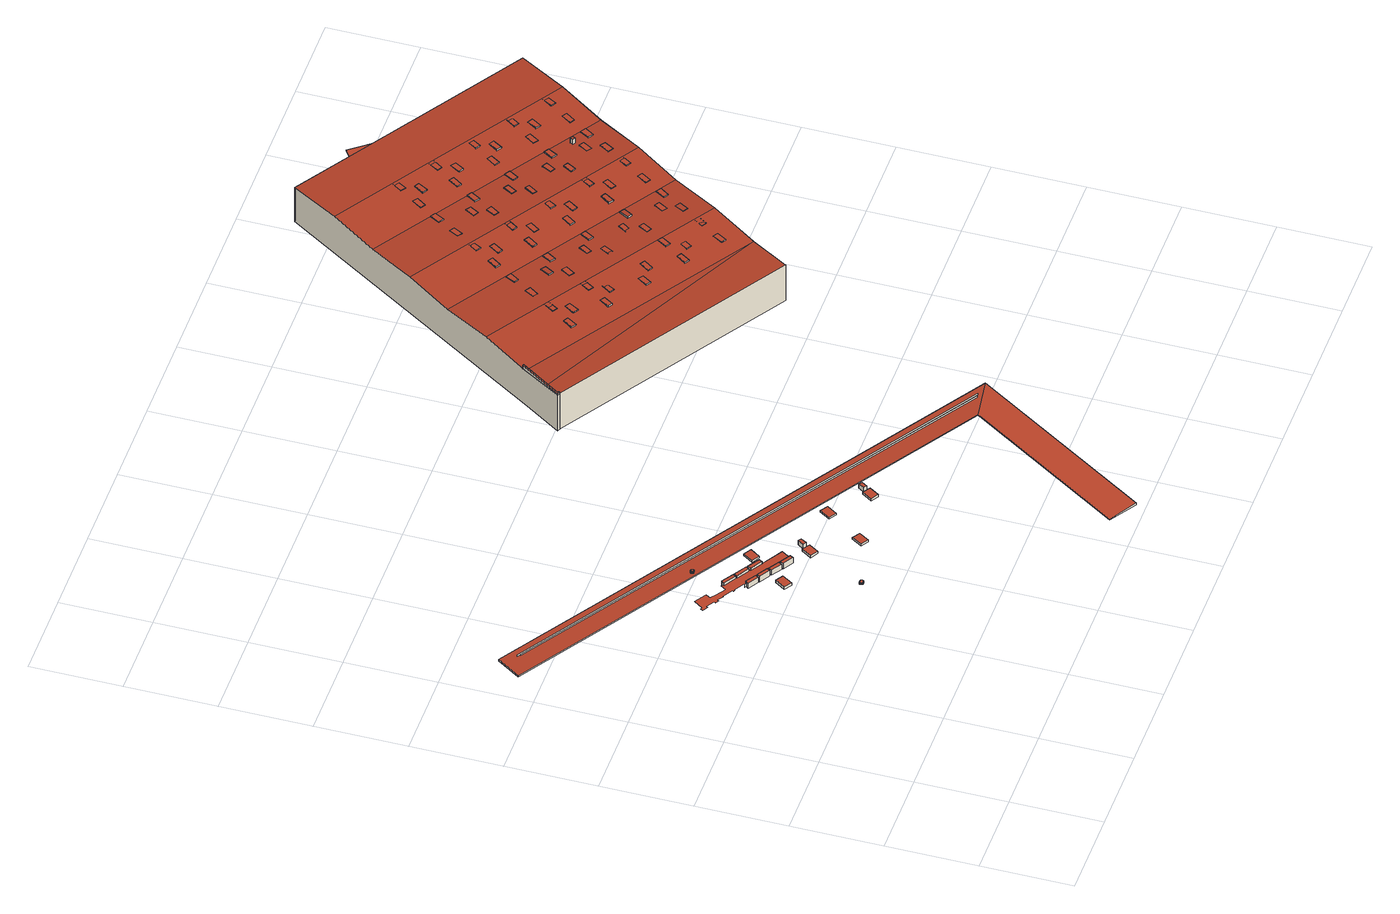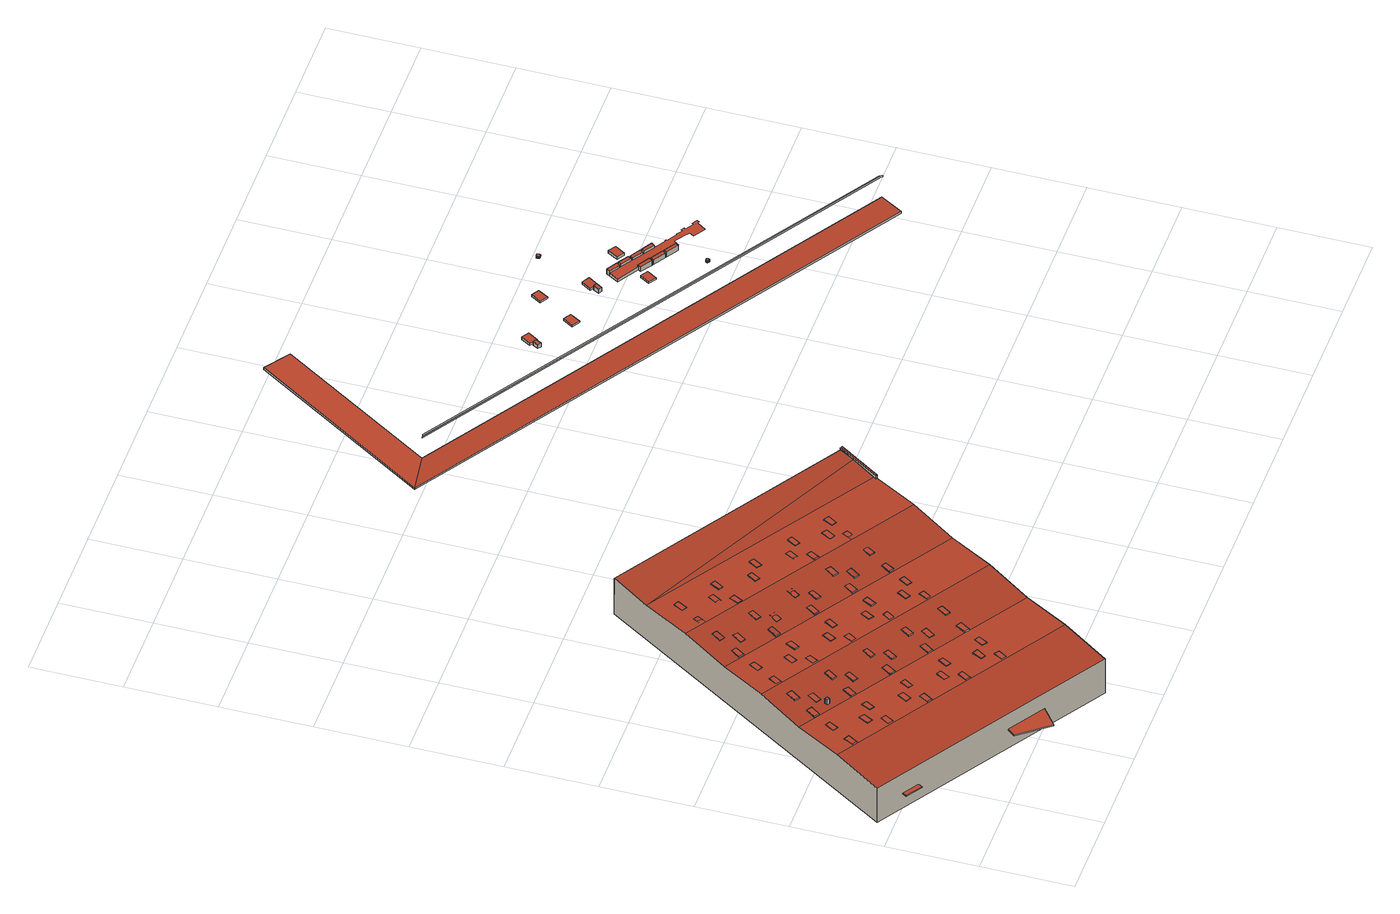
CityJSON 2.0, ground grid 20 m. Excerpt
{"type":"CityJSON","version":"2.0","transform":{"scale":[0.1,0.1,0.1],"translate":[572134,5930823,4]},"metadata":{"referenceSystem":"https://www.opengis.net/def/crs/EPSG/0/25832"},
"CityObjects":{
"building1":{"type":"Building","attributes":{"Grundfläche 2D":"12975.979466","Grundhöhe NN":"4.905"},"children":["building1-1","building1-2","building1-3","building1-4","building1-5","building1-6","building1-7","building1-8","building1-9","building1-10","building1-11","building1-12","building1-13","building1-14","building1-15","building1-16","building1-17"],"geometry":[{"type":"MultiSurface","lod":"3","boundaries":[[[0,1,2,3,4,5,6,7,8,9,10,11,12,13,14,15,16,17,18,19,20,21,22,23,24,25,26,27,28,29,30,31,32,33,34,35,36,37,38,39,40,41,42,43,44,45,46,47,48,49,50,51,52,53]],[[54,55,25,24]],[[56,57,48,47]],[[58,59,29,28]],[[60,61,33,32]],[[62,63,44,43]],[[61,64,65,66]],[[67,64,61]],[[67,37,36,64]],[[68,69,40,39]],[[39,38,70,68]],[[71,72,73,74,75,76]],[[77,78,79,80]]],"semantics":{"surfaces":[{"type":"RoofSurface"},{"type":"WallSurface"}],"values":[0,1,1,1,1,1,0,0,1,1,1,1,1]}}]},
"building1-1":{"type":"BuildingInstallation","parents":["building1"],"geometry":[{"type":"MultiSurface","lod":"3","boundaries":[[[81,82,83,84,85]],[[26,25,55,86,83,82,81]],[[86,87,84,83]],[[84,87,58,28,27,85]],[[27,26,81,85]]],"semantics":{"surfaces":[{"type":"RoofSurface"},{"type":"WallSurface"}],"values":[0,1,1,1,1]}}]},
"building1-2":{"type":"BuildingInstallation","parents":["building1"],"geometry":[{"type":"MultiSurface","lod":"3","boundaries":[[[88,89,90,91,92]],[[93,51,89,88,94]],[[51,50,90,89]],[[50,49,91,90]],[[92,91,49,48,57,95]],[[88,92,95,94]]],"semantics":{"surfaces":[{"type":"RoofSurface"},{"type":"WallSurface"}],"values":[0,1,1,1,1,1]}}]},
"building1-3":{"type":"BuildingInstallation","parents":["building1"],"geometry":[{"type":"MultiSurface","lod":"3","boundaries":[[[96,97,98,99]],[[99,98,100,101]],[[96,99,101,102]],[[97,96,102,103]],[[98,97,103,100]]],"semantics":{"surfaces":[{"type":"RoofSurface"},{"type":"WallSurface"}],"values":[0,1,1,1,1]}}]},
"building1-4":{"type":"BuildingInstallation","parents":["building1"],"geometry":[{"type":"MultiSurface","lod":"3","boundaries":[[[104,105,106,107,108,109,110,111,112,113,114,115,116,117,118,119,120,121,122,123,124,125,126,127,128,129,130,131,132,133]],[[104,133,134,135]],[[105,104,135,136]],[[106,105,136,137]],[[107,106,137,138]],[[108,107,138,139]],[[109,108,139,140]],[[110,109,140,141]],[[111,110,141,142]],[[112,111,142,143]],[[113,112,143,144]],[[114,113,144,145]],[[115,114,145,146]],[[116,115,146,147]],[[117,116,147,148]],[[118,117,148,149]],[[119,118,149,150]],[[120,119,150,151]],[[121,120,151,152]],[[122,121,152,153]],[[123,122,153,154]],[[124,123,154,155]],[[125,124,155,156]],[[126,125,156,157]],[[127,126,157,158]],[[128,127,158,159]],[[129,128,159,160]],[[130,129,160,161]],[[131,130,161,162]],[[132,131,162,163]],[[133,132,163,134]]],"semantics":{"surfaces":[{"type":"RoofSurface"},{"type":"WallSurface"}],"values":[0,1,1,1,1,1,1,1,1,1,1,1,1,1,1,1,1,1,1,1,1,1,1,1,1,1,1,1,1,1,1]}}]},
"building1-5":{"type":"BuildingInstallation","parents":["building1"],"geometry":[{"type":"MultiSurface","lod":"3","boundaries":[[[164,165,166,167]],[[165,164,30,29,59,168]],[[168,169,166,165]],[[166,169,60,32,31,167]],[[31,30,164,167]]],"semantics":{"surfaces":[{"type":"RoofSurface"},{"type":"WallSurface"}],"values":[0,1,1,1,1]}}]},
"building1-6":{"type":"BuildingInstallation","parents":["building1"],"geometry":[{"type":"MultiSurface","lod":"3","boundaries":[[[170,171,172,173,174]],[[175,56,47,46,172,171]],[[46,45,173,172]],[[45,44,63,176,170,174,173]],[[176,175,171,170]]],"semantics":{"surfaces":[{"type":"RoofSurface"},{"type":"WallSurface"}],"values":[0,1,1,1,1]}}]},
"building1-7":{"type":"BuildingInstallation","parents":["building1"],"geometry":[{"type":"MultiSurface","lod":"3","boundaries":[[[177,178,179,180,181,182,183,184,185,186,187,188,189,190,191,192,193,194,195,196,197,198,199,200,201,202,203]],[[204,205,177,203]],[[206,207,204,203,202,201]],[[205,208,178,177]],[[208,209,179,178]],[[209,210,180,179]],[[210,211,181,180]],[[211,212,182,181]],[[212,213,183,182]],[[213,214,184,183]],[[214,215,185,184]],[[215,216,186,185]],[[216,217,187,186]],[[217,218,188,187]],[[218,219,189,188]],[[219,220,221,191,190,189]],[[221,222,192,191]],[[222,223,193,192]],[[223,224,194,193]],[[224,225,195,194]],[[225,226,196,195]],[[226,227,197,196]],[[227,228,198,197]],[[228,229,199,198]],[[229,230,200,199]],[[230,206,201,200]]],"semantics":{"surfaces":[{"type":"RoofSurface"},{"type":"WallSurface"}],"values":[0,1,1,1,1,1,1,1,1,1,1,1,1,1,1,1,1,1,1,1,1,1,1,1,1,1]}}]},
"building1-8":{"type":"BuildingInstallation","parents":["building1"],"geometry":[{"type":"MultiSurface","lod":"3","boundaries":[[[231,232,233,234,235,236]],[[34,33,61,237,234,233,232]],[[237,238,235,234]],[[64,36,35,231,236,235,238]],[[35,34,232,231]]],"semantics":{"surfaces":[{"type":"RoofSurface"},{"type":"WallSurface"}],"values":[0,1,1,1,1]}}]},
"building1-9":{"type":"BuildingInstallation","parents":["building1"],"geometry":[{"type":"MultiSurface","lod":"3","boundaries":[[[239,240,241,242,243]],[[240,244,62,43,42,241]],[[42,41,242,241]],[[41,40,69,245,239,243,242]],[[245,244,240,239]]],"semantics":{"surfaces":[{"type":"RoofSurface"},{"type":"WallSurface"}],"values":[0,1,1,1,1]}}]},
"building1-10":{"type":"BuildingInstallation","parents":["building1"],"geometry":[{"type":"MultiSurface","lod":"3","boundaries":[[[246,247,248,249]],[[250,249,248,37,67]],[[250,251,246,249]],[[70,38,247,246,251]],[[38,37,248,247]]],"semantics":{"surfaces":[{"type":"RoofSurface"},{"type":"WallSurface"}],"values":[0,1,1,1,1]}}]},
"building1-11":{"type":"BuildingInstallation","parents":["building1"],"geometry":[{"type":"MultiSurface","lod":"3","boundaries":[[[252,253,254,255]],[[255,254,256,257]],[[252,255,257,258]],[[253,252,258,259]],[[254,253,259,256]]],"semantics":{"surfaces":[{"type":"RoofSurface"},{"type":"WallSurface"}],"values":[0,1,1,1,1]}}]},
"building1-12":{"type":"BuildingInstallation","parents":["building1"],"geometry":[{"type":"MultiSurface","lod":"3","boundaries":[[[260,261,262,263]],[[264,265,261,260]],[[262,261,265,266]],[[266,267,263,262]],[[260,263,267,264]]],"semantics":{"surfaces":[{"type":"RoofSurface"},{"type":"WallSurface"}],"values":[0,1,1,1,1]}}]},
"building1-13":{"type":"BuildingInstallation","parents":["building1"],"geometry":[{"type":"MultiSurface","lod":"3","boundaries":[[[268,269,270,271]],[[271,270,272,273]],[[268,271,273,274]],[[269,268,274,275]],[[270,269,275,272]]],"semantics":{"surfaces":[{"type":"RoofSurface"},{"type":"WallSurface"}],"values":[0,1,1,1,1]}}]},
"building1-14":{"type":"BuildingInstallation","parents":["building1"],"geometry":[{"type":"MultiSurface","lod":"3","boundaries":[[[276,277,278,279]],[[279,278,280,281]],[[281,282,276,279]],[[282,283,277,276]],[[278,277,283,280]]],"semantics":{"surfaces":[{"type":"RoofSurface"},{"type":"WallSurface"}],"values":[0,1,1,1,1]}}]},
"building1-15":{"type":"BuildingInstallation","parents":["building1"],"geometry":[{"type":"MultiSurface","lod":"3","boundaries":[[[284,285,286,287]],[[287,286,288,289]],[[284,287,289,290]],[[285,284,290,291]],[[286,285,291,288]]],"semantics":{"surfaces":[{"type":"RoofSurface"},{"type":"WallSurface"}],"values":[0,1,1,1,1]}}]},
"building1-16":{"type":"BuildingInstallation","parents":["building1"],"geometry":[{"type":"MultiSurface","lod":"3","boundaries":[[[292,293,294,295]],[[296,297,293,292]],[[297,298,294,293]],[[298,299,295,294]],[[299,296,292,295]]],"semantics":{"surfaces":[{"type":"RoofSurface"},{"type":"WallSurface"}],"values":[0,1,1,1,1]}}]},
"building1-17":{"type":"BuildingInstallation","parents":["building1"],"geometry":[{"type":"MultiSurface","lod":"3","boundaries":[[[300,301,302,303]],[[303,302,304,305]],[[300,303,305,306]],[[301,300,306,307]],[[302,301,307,304]]],"semantics":{"surfaces":[{"type":"RoofSurface"},{"type":"WallSurface"}],"values":[0,1,1,1,1]}}]},
"building2":{"type":"Building","attributes":{"Grundfläche 2D":"1059.229363","Grundhöhe NN":"10.392"},"geometry":[{"type":"Solid","lod":"3","boundaries":[[[[308,309,310,311]],[[310,312,313,314,311]],[[309,308,315,316]],[[310,309,316,317]],[[318,313,312,310,317,319]],[[314,313,318,320]],[[311,314,320,321]],[[308,311,321,315]],[[321,320,318,319,317,316,315]]]],"semantics":{"surfaces":[{"type":"RoofSurface"},{"type":"WallSurface"},{"type":"GroundSurface"}],"values":[[0,0,1,1,1,1,1,1,2]]}}]},
"building3":{"type":"Building","attributes":{"Grundfläche 2D":"4899.093648","Grundhöhe NN":"4.971"},"children":["building3-1","building3-2","building3-3","building3-4","building3-5","building3-6","building3-7","building3-8","building3-9","building3-10","building3-11","building3-12","building3-13","building3-14","building3-15","building3-16","building3-17","building3-18","building3-19","building3-20","building3-21","building3-22","building3-23","building3-24","building3-25","building3-26","building3-27","building3-28","building3-29","building3-30","building3-31","building3-32","building3-33","building3-34","building3-35","building3-36","building3-37","building3-38","building3-39","building3-40","building3-41","building3-42","building3-43","building3-44","building3-45","building3-46","building3-47","building3-48","building3-49","building3-50","building3-51","building3-52","building3-53","building3-54","building3-55","building3-56","building3-57","building3-58","building3-59","building3-60","building3-61","building3-62","building3-63","building3-64","building3-65","building3-66","building3-67","building3-68","building3-69","building3-70","building3-71","building3-72","building3-73","building3-74"],"geometry":[{"type":"Solid","lod":"3","boundaries":[[[[322,323,324,325,326]],[[327,328,329,323,330,331,332]],[[333,324,323,329,328]],[[334,335,327,332,331,330]],[[334,336,337,335]],[[336,338,339,337]],[[339,338,340,341,342]],[[343,344,345,342,341,340]],[[333,346,347,325,324]],[[347,348,325]],[[343,340,338,336,334,330,323,322,326,349,350]],[[345,344,343,350,351]],[[352,353,346,333,328,327,335,337,339,342,345,351,354]],[[355,348,347,346,353,356]],[[325,348,355,357]],[[326,325,357,349]],[[350,349,357,355,356,353,352,354,351]]]],"semantics":{"surfaces":[{"type":"RoofSurface"},{"type":"WallSurface"},{"type":"GroundSurface"}],"values":[[0,0,0,0,0,0,0,0,0,0,1,1,1,1,1,1,2]]}}]},
"building3-1":{"type":"BuildingInstallation","parents":["building3"],"geometry":[{"type":"MultiSurface","lod":"3","boundaries":[[[358,359,360,361,362,363,364,365,366]],[[348,325,367,361,360,359]],[[368,362,361,367]],[[368,324,363,362]],[[329,369,364,363,324]],[[369,370,365,364]],[[370,328,333,346,366,365]],[[348,359,358,366,346,347]]],"semantics":{"surfaces":[{"type":"RoofSurface"},{"type":"WallSurface"}],"values":[0,1,1,1,1,1,1,1]}}]},
"building3-2":{"type":"BuildingInstallation","parents":["building3"],"geometry":[{"type":"MultiSurface","lod":"3","boundaries":[[[371,372,373,374]],[[374,373,375,376]],[[371,374,376,377]],[[372,371,377,378]],[[373,372,378,375]]],"semantics":{"surfaces":[{"type":"RoofSurface"},{"type":"WallSurface"}],"values":[0,1,1,1,1]}}]},
"building3-3":{"type":"BuildingInstallation","parents":["building3"],"geometry":[{"type":"MultiSurface","lod":"3","boundaries":[[[379,380,381,382]],[[382,381,383,384]],[[379,382,384,385]],[[380,379,385,386]],[[381,380,386,383]]],"semantics":{"surfaces":[{"type":"RoofSurface"},{"type":"WallSurface"}],"values":[0,1,1,1,1]}}]},
"building3-4":{"type":"BuildingInstallation","parents":["building3"],"geometry":[{"type":"MultiSurface","lod":"3","boundaries":[[[387,388,389,390]],[[389,391,390]],[[388,387,392]],[[389,388,392,391]]],"semantics":{"surfaces":[{"type":"RoofSurface"},{"type":"WallSurface"}],"values":[0,1,1,1]}}]},
"building3-5":{"type":"BuildingInstallation","parents":["building3"],"geometry":[{"type":"MultiSurface","lod":"3","boundaries":[[[393,394,395,396]],[[397,396,395]],[[393,398,394]],[[398,397,395,394]]],"semantics":{"surfaces":[{"type":"RoofSurface"},{"type":"WallSurface"}],"values":[0,1,1,1]}}]},
"building3-6":{"type":"BuildingInstallation","parents":["building3"],"geometry":[{"type":"MultiSurface","lod":"3","boundaries":[[[399,400,401,402]],[[402,401,403,404]],[[399,402,404,405]],[[400,399,405,406]],[[401,400,406,403]]],"semantics":{"surfaces":[{"type":"RoofSurface"},{"type":"WallSurface"}],"values":[0,1,1,1,1]}}]},
"building3-7":{"type":"BuildingInstallation","parents":["building3"],"geometry":[{"type":"MultiSurface","lod":"3","boundaries":[[[407,408,409,410]],[[410,409,411,412]],[[407,410,412,413]],[[408,407,413,414]],[[409,408,414,411]]],"semantics":{"surfaces":[{"type":"RoofSurface"},{"type":"WallSurface"}],"values":[0,1,1,1,1]}}]},
"building3-8":{"type":"BuildingInstallation","parents":["building3"],"geometry":[{"type":"MultiSurface","lod":"3","boundaries":[[[415,416,417,418]],[[418,417,419,420]],[[415,418,420,421]],[[416,415,421,422]],[[417,416,422,419]]],"semantics":{"surfaces":[{"type":"RoofSurface"},{"type":"WallSurface"}],"values":[0,1,1,1,1]}}]},
"building3-9":{"type":"BuildingInstallation","parents":["building3"],"geometry":[{"type":"MultiSurface","lod":"3","boundaries":[[[423,424,425,426]],[[425,427,426]],[[428,424,423]],[[428,427,425,424]]],"semantics":{"surfaces":[{"type":"RoofSurface"},{"type":"WallSurface"}],"values":[0,1,1,1]}}]},
"building3-10":{"type":"BuildingInstallation","parents":["building3"],"geometry":[{"type":"MultiSurface","lod":"3","boundaries":[[[429,430,431,432]],[[432,431,433,434]],[[429,432,434,435]],[[430,429,435,436]],[[431,430,436,433]]],"semantics":{"surfaces":[{"type":"RoofSurface"},{"type":"WallSurface"}],"values":[0,1,1,1,1]}}]},
"building3-11":{"type":"BuildingInstallation","parents":["building3"],"geometry":[{"type":"MultiSurface","lod":"3","boundaries":[[[437,438,439,440]],[[437,440,441]],[[438,437,441,442]],[[439,438,442]]],"semantics":{"surfaces":[{"type":"RoofSurface"},{"type":"WallSurface"}],"values":[0,1,1,1]}}]},
"building3-12":{"type":"BuildingInstallation","parents":["building3"],"geometry":[{"type":"MultiSurface","lod":"3","boundaries":[[[443,444,445,446]],[[447,443,446]],[[447,448,444,443]],[[444,448,445]]],"semantics":{"surfaces":[{"type":"RoofSurface"},{"type":"WallSurface"}],"values":[0,1,1,1]}}]},
"building3-13":{"type":"BuildingInstallation","parents":["building3"],"geometry":[{"type":"MultiSurface","lod":"3","boundaries":[[[449,450,451,452]],[[453,454,452,451]],[[449,452,454,455]],[[450,449,455,456]],[[456,453,451,450]]],"semantics":{"surfaces":[{"type":"RoofSurface"},{"type":"WallSurface"}],"values":[0,1,1,1,1]}}]},
"building3-14":{"type":"BuildingInstallation","parents":["building3"],"geometry":[{"type":"MultiSurface","lod":"3","boundaries":[[[457,458,459,460]],[[460,459,461,462]],[[457,460,462,463]],[[458,457,463,464]],[[459,458,464,461]]],"semantics":{"surfaces":[{"type":"RoofSurface"},{"type":"WallSurface"}],"values":[0,1,1,1,1]}}]},
"building3-15":{"type":"BuildingInstallation","parents":["building3"],"geometry":[{"type":"MultiSurface","lod":"3","boundaries":[[[465,466,467,468]],[[468,467,469,470]],[[465,468,470,471]],[[466,465,471,472]],[[467,466,472,469]]],"semantics":{"surfaces":[{"type":"RoofSurface"},{"type":"WallSurface"}],"values":[0,1,1,1,1]}}]},
"building3-16":{"type":"BuildingInstallation","parents":["building3"],"geometry":[{"type":"MultiSurface","lod":"3","boundaries":[[[473,474,475,476]],[[475,477,476]],[[473,476,477,478]],[[473,478,474]]],"semantics":{"surfaces":[{"type":"RoofSurface"},{"type":"WallSurface"}],"values":[0,1,1,1]}}]},
"building3-17":{"type":"BuildingInstallation","parents":["building3"],"geometry":[{"type":"MultiSurface","lod":"3","boundaries":[[[479,480,481,482]],[[479,482,483,484]],[[480,479,484,485]],[[486,483,482,481]],[[485,486,481,480]]],"semantics":{"surfaces":[{"type":"RoofSurface"},{"type":"WallSurface"}],"values":[0,1,1,1,1]}}]},
"building3-18":{"type":"BuildingInstallation","parents":["building3"],"geometry":[{"type":"MultiSurface","lod":"3","boundaries":[[[487,488,489,490]],[[491,492,490,489]],[[487,490,492,493]],[[493,494,488,487]],[[489,488,494,491]]],"semantics":{"surfaces":[{"type":"RoofSurface"},{"type":"WallSurface"}],"values":[0,1,1,1,1]}}]},
"building3-19":{"type":"BuildingInstallation","parents":["building3"],"geometry":[{"type":"MultiSurface","lod":"3","boundaries":[[[495,496,497,498]],[[498,497,499,500]],[[500,501,495,498]],[[501,502,496,495]],[[497,496,502,499]]],"semantics":{"surfaces":[{"type":"RoofSurface"},{"type":"WallSurface"}],"values":[0,1,1,1,1]}}]},
"building3-20":{"type":"BuildingInstallation","parents":["building3"],"geometry":[{"type":"MultiSurface","lod":"3","boundaries":[[[503,504,505,506]],[[506,505,507,508]],[[503,506,508,509]],[[504,503,509,510]],[[505,504,510,507]]],"semantics":{"surfaces":[{"type":"RoofSurface"},{"type":"WallSurface"}],"values":[0,1,1,1,1]}}]},
"building3-21":{"type":"BuildingInstallation","parents":["building3"],"geometry":[{"type":"MultiSurface","lod":"3","boundaries":[[[511,512,513,514]],[[514,513,515,516]],[[511,514,516,517]],[[512,511,517,518]],[[513,512,518,515]]],"semantics":{"surfaces":[{"type":"RoofSurface"},{"type":"WallSurface"}],"values":[0,1,1,1,1]}}]},
"building3-22":{"type":"BuildingInstallation","parents":["building3"],"geometry":[{"type":"MultiSurface","lod":"3","boundaries":[[[519,520,521,522]],[[519,522,523]],[[520,519,523,524]],[[520,524,521]]],"semantics":{"surfaces":[{"type":"RoofSurface"},{"type":"WallSurface"}],"values":[0,1,1,1]}}]},
"building3-23":{"type":"BuildingInstallation","parents":["building3"],"geometry":[{"type":"MultiSurface","lod":"3","boundaries":[[[525,526,527,528]],[[528,527,529,530]],[[525,528,530,531]],[[526,525,531,532]],[[527,526,532,529]]],"semantics":{"surfaces":[{"type":"RoofSurface"},{"type":"WallSurface"}],"values":[0,1,1,1,1]}}]},
"building3-24":{"type":"BuildingInstallation","parents":["building3"],"geometry":[{"type":"MultiSurface","lod":"3","boundaries":[[[533,534,535,536]],[[536,535,537,538]],[[533,536,538,539]],[[534,533,539,540]],[[535,534,540,537]]],"semantics":{"surfaces":[{"type":"RoofSurface"},{"type":"WallSurface"}],"values":[0,1,1,1,1]}}]},
"building3-25":{"type":"BuildingInstallation","parents":["building3"],"geometry":[{"type":"MultiSurface","lod":"3","boundaries":[[[541,542,543,544]],[[544,543,545,546]],[[546,547,541,544]],[[542,541,547,548]],[[548,545,543,542]]],"semantics":{"surfaces":[{"type":"RoofSurface"},{"type":"WallSurface"}],"values":[0,1,1,1,1]}}]},
"building3-26":{"type":"BuildingInstallation","parents":["building3"],"geometry":[{"type":"MultiSurface","lod":"3","boundaries":[[[549,550,551,552]],[[552,551,553,554]],[[549,552,554,555]],[[550,549,555,556]],[[551,550,556,553]]],"semantics":{"surfaces":[{"type":"RoofSurface"},{"type":"WallSurface"}],"values":[0,1,1,1,1]}}]},
"building3-27":{"type":"BuildingInstallation","parents":["building3"],"geometry":[{"type":"MultiSurface","lod":"3","boundaries":[[[557,558,559,560]],[[560,559,561,562]],[[557,560,562,563]],[[558,557,563,564]],[[559,558,564,561]]],"semantics":{"surfaces":[{"type":"RoofSurface"},{"type":"WallSurface"}],"values":[0,1,1,1,1]}}]},
"building3-28":{"type":"BuildingInstallation","parents":["building3"],"geometry":[{"type":"MultiSurface","lod":"3","boundaries":[[[565,566,567,568]],[[567,569,568]],[[570,566,565]],[[570,569,567,566]]],"semantics":{"surfaces":[{"type":"RoofSurface"},{"type":"WallSurface"}],"values":[0,1,1,1]}}]},
"building3-29":{"type":"BuildingInstallation","parents":["building3"],"geometry":[{"type":"MultiSurface","lod":"3","boundaries":[[[571,572,573,574]],[[574,573,575,576]],[[571,574,576,577]],[[572,571,577,578]],[[573,572,578,575]]],"semantics":{"surfaces":[{"type":"RoofSurface"},{"type":"WallSurface"}],"values":[0,1,1,1,1]}}]},
"building3-30":{"type":"BuildingInstallation","parents":["building3"],"geometry":[{"type":"MultiSurface","lod":"3","boundaries":[[[579,580,581,582]],[[582,581,583,584]],[[579,582,584,585]],[[580,579,585,586]],[[581,580,586,583]]],"semantics":{"surfaces":[{"type":"RoofSurface"},{"type":"WallSurface"}],"values":[0,1,1,1,1]}}]},
"building3-31":{"type":"BuildingInstallation","parents":["building3"],"geometry":[{"type":"MultiSurface","lod":"3","boundaries":[[[587,588,589,590]],[[590,589,591,592]],[[592,593,587,590]],[[588,587,593,594]],[[589,588,594,591]]],"semantics":{"surfaces":[{"type":"RoofSurface"},{"type":"WallSurface"}],"values":[0,1,1,1,1]}}]},
"building3-32":{"type":"BuildingInstallation","parents":["building3"],"geometry":[{"type":"MultiSurface","lod":"3","boundaries":[[[595,596,597,598]],[[599,600,598,597]],[[595,598,600,601]],[[601,602,596,595]],[[597,596,602,599]]],"semantics":{"surfaces":[{"type":"RoofSurface"},{"type":"WallSurface"}],"values":[0,1,1,1,1]}}]},
"building3-33":{"type":"BuildingInstallation","parents":["building3"],"geometry":[{"type":"MultiSurface","lod":"3","boundaries":[[[603,604,605,606]],[[606,605,607,608]],[[603,606,608,609]],[[604,603,609,610]],[[605,604,610,607]]],"semantics":{"surfaces":[{"type":"RoofSurface"},{"type":"WallSurface"}],"values":[0,1,1,1,1]}}]},
"building3-34":{"type":"BuildingInstallation","parents":["building3"],"geometry":[{"type":"MultiSurface","lod":"3","boundaries":[[[611,612,613,614]],[[615,611,614]],[[615,616,612,611]],[[613,612,616]]],"semantics":{"surfaces":[{"type":"RoofSurface"},{"type":"WallSurface"}],"values":[0,1,1,1]}}]},
"building3-35":{"type":"BuildingInstallation","parents":["building3"],"geometry":[{"type":"MultiSurface","lod":"3","boundaries":[[[617,618,619,620]],[[620,619,621,622]],[[622,623,617,620]],[[618,617,623,624]],[[624,621,619,618]]],"semantics":{"surfaces":[{"type":"RoofSurface"},{"type":"WallSurface"}],"values":[0,1,1,1,1]}}]},
"building3-36":{"type":"BuildingInstallation","parents":["building3"],"geometry":[{"type":"MultiSurface","lod":"3","boundaries":[[[625,626,627,628]],[[628,627,629,630]],[[630,631,625,628]],[[626,625,631,632]],[[632,629,627,626]]],"semantics":{"surfaces":[{"type":"RoofSurface"},{"type":"WallSurface"}],"values":[0,1,1,1,1]}}]},
"building3-37":{"type":"BuildingInstallation","parents":["building3"],"geometry":[{"type":"MultiSurface","lod":"3","boundaries":[[[633,634,635,636]],[[636,635,637]],[[637,638,633,636]],[[638,634,633]]],"semantics":{"surfaces":[{"type":"RoofSurface"},{"type":"WallSurface"}],"values":[0,1,1,1]}}]},
"building3-38":{"type":"BuildingInstallation","parents":["building3"],"geometry":[{"type":"MultiSurface","lod":"3","boundaries":[[[639,640,641,642]],[[642,641,643,644]],[[639,642,644,645]],[[640,639,645,646]],[[641,640,646,643]]],"semantics":{"surfaces":[{"type":"RoofSurface"},{"type":"WallSurface"}],"values":[0,1,1,1,1]}}]},
"building3-39":{"type":"BuildingInstallation","parents":["building3"],"geometry":[{"type":"MultiSurface","lod":"3","boundaries":[[[647,648,649,650]],[[647,650,651]],[[648,647,651,652]],[[648,652,649]]],"semantics":{"surfaces":[{"type":"RoofSurface"},{"type":"WallSurface"}],"values":[0,1,1,1]}}]},
"building3-40":{"type":"BuildingInstallation","parents":["building3"],"geometry":[{"type":"MultiSurface","lod":"3","boundaries":[[[653,654,655,656]],[[656,655,657]],[[653,656,657,658]],[[653,658,654]]],"semantics":{"surfaces":[{"type":"RoofSurface"},{"type":"WallSurface"}],"values":[0,1,1,1]}}]},
"building3-41":{"type":"BuildingInstallation","parents":["building3"],"geometry":[{"type":"MultiSurface","lod":"3","boundaries":[[[659,660,661,662,663]]],"semantics":{"surfaces":[{"type":"RoofSurface"}],"values":[0]}}]},
"building3-42":{"type":"BuildingInstallation","parents":["building3"],"geometry":[{"type":"MultiSurface","lod":"3","boundaries":[[[664,665,666,667]],[[667,666,668,669]],[[669,670,664,667]],[[665,664,670,671]],[[671,668,666,665]]],"semantics":{"surfaces":[{"type":"RoofSurface"},{"type":"WallSurface"}],"values":[0,1,1,1,1]}}]},
"building3-43":{"type":"BuildingInstallation","parents":["building3"],"geometry":[{"type":"MultiSurface","lod":"3","boundaries":[[[672,673,674,675]],[[675,674,676,677]],[[672,675,677,678]],[[673,672,678,679]],[[674,673,679,676]]],"semantics":{"surfaces":[{"type":"RoofSurface"},{"type":"WallSurface"}],"values":[0,1,1,1,1]}}]},
"building3-44":{"type":"BuildingInstallation","parents":["building3"],"geometry":[{"type":"MultiSurface","lod":"3","boundaries":[[[680,681,682,683]],[[683,682,684,685]],[[680,683,685,686]],[[681,680,686,687]],[[682,681,687,684]]],"semantics":{"surfaces":[{"type":"RoofSurface"},{"type":"WallSurface"}],"values":[0,1,1,1,1]}}]},
"building3-45":{"type":"BuildingInstallation","parents":["building3"],"geometry":[{"type":"MultiSurface","lod":"3","boundaries":[[[688,689,690,691]],[[691,690,692,693]],[[693,694,688,691]],[[689,688,694,695]],[[690,689,695,692]]],"semantics":{"surfaces":[{"type":"RoofSurface"},{"type":"WallSurface"}],"values":[0,1,1,1,1]}}]},
"building3-46":{"type":"BuildingInstallation","parents":["building3"],"geometry":[{"type":"MultiSurface","lod":"3","boundaries":[[[696,697,698,699]],[[699,698,700,701]],[[696,699,701,702]],[[702,703,697,696]],[[703,700,698,697]]],"semantics":{"surfaces":[{"type":"RoofSurface"},{"type":"WallSurface"}],"values":[0,1,1,1,1]}}]},
"building3-47":{"type":"BuildingInstallation","parents":["building3"],"geometry":[{"type":"MultiSurface","lod":"3","boundaries":[[[704,705,706,707]],[[707,706,708,709]],[[704,707,709,710]],[[710,711,705,704]],[[711,708,706,705]]],"semantics":{"surfaces":[{"type":"RoofSurface"},{"type":"WallSurface"}],"values":[0,1,1,1,1]}}]},
"building3-48":{"type":"BuildingInstallation","parents":["building3"],"geometry":[{"type":"MultiSurface","lod":"3","boundaries":[[[712,713,714,715]],[[716,717,715,714]],[[712,715,717,718]],[[718,719,713,712]],[[714,713,719,716]]],"semantics":{"surfaces":[{"type":"RoofSurface"},{"type":"WallSurface"}],"values":[0,1,1,1,1]}}]},
"building3-49":{"type":"BuildingInstallation","parents":["building3"],"geometry":[{"type":"MultiSurface","lod":"3","boundaries":[[[720,721,722,723]],[[723,722,724,725]],[[725,726,720,723]],[[726,727,721,720]],[[722,721,727,724]]],"semantics":{"surfaces":[{"type":"RoofSurface"},{"type":"WallSurface"}],"values":[0,1,1,1,1]}}]},
"building3-50":{"type":"BuildingInstallation","parents":["building3"],"geometry":[{"type":"MultiSurface","lod":"3","boundaries":[[[728,729,730,731]],[[731,730,732,733]],[[728,731,733,734]],[[729,728,734,735]],[[730,729,735,732]]],"semantics":{"surfaces":[{"type":"RoofSurface"},{"type":"WallSurface"}],"values":[0,1,1,1,1]}}]},
"building3-51":{"type":"BuildingInstallation","parents":["building3"],"geometry":[{"type":"MultiSurface","lod":"3","boundaries":[[[736,737,738,739]],[[739,738,740,741]],[[736,739,741,742]],[[737,736,742,743]],[[738,737,743,740]]],"semantics":{"surfaces":[{"type":"RoofSurface"},{"type":"WallSurface"}],"values":[0,1,1,1,1]}}]},
"building3-52":{"type":"BuildingInstallation","parents":["building3"],"geometry":[{"type":"MultiSurface","lod":"3","boundaries":[[[744,745,746,747]],[[747,746,748,749]],[[744,747,749,750]],[[745,744,750,751]],[[746,745,751,748]]],"semantics":{"surfaces":[{"type":"RoofSurface"},{"type":"WallSurface"}],"values":[0,1,1,1,1]}}]},
"building3-53":{"type":"BuildingInstallation","parents":["building3"],"geometry":[{"type":"MultiSurface","lod":"3","boundaries":[[[752,753,754,755]],[[755,754,756,757]],[[752,755,757,758]],[[753,752,758,759]],[[754,753,759,756]]],"semantics":{"surfaces":[{"type":"RoofSurface"},{"type":"WallSurface"}],"values":[0,1,1,1,1]}}]},
"building3-54":{"type":"BuildingInstallation","parents":["building3"],"geometry":[{"type":"MultiSurface","lod":"3","boundaries":[[[760,761,762,763]],[[763,762,764,765]],[[765,766,760,763]],[[761,760,766,767]],[[767,764,762,761]]],"semantics":{"surfaces":[{"type":"RoofSurface"},{"type":"WallSurface"}],"values":[0,1,1,1,1]}}]},
"building3-55":{"type":"BuildingInstallation","parents":["building3"],"geometry":[{"type":"MultiSurface","lod":"3","boundaries":[[[768,769,770,771]],[[771,770,772,773]],[[768,771,773,774]],[[769,768,774,775]],[[770,769,775,772]]],"semantics":{"surfaces":[{"type":"RoofSurface"},{"type":"WallSurface"}],"values":[0,1,1,1,1]}}]},
"building3-56":{"type":"BuildingInstallation","parents":["building3"],"geometry":[{"type":"MultiSurface","lod":"3","boundaries":[[[776,777,778,779]],[[779,778,780,781]],[[781,782,776,779]],[[777,776,782,783]],[[778,777,783,780]]],"semantics":{"surfaces":[{"type":"RoofSurface"},{"type":"WallSurface"}],"values":[0,1,1,1,1]}}]},
"building3-57":{"type":"BuildingInstallation","parents":["building3"],"geometry":[{"type":"MultiSurface","lod":"3","boundaries":[[[784,785,786,787]],[[787,786,788,789]],[[784,787,789,790]],[[790,791,785,784]],[[791,788,786,785]]],"semantics":{"surfaces":[{"type":"RoofSurface"},{"type":"WallSurface"}],"values":[0,1,1,1,1]}}]},
"building3-58":{"type":"BuildingInstallation","parents":["building3"],"geometry":[{"type":"MultiSurface","lod":"3","boundaries":[[[792,793,794,795]],[[792,795,796]],[[796,797,793,792]],[[797,794,793]]],"semantics":{"surfaces":[{"type":"RoofSurface"},{"type":"WallSurface"}],"values":[0,1,1,1]}}]},
"building3-59":{"type":"BuildingInstallation","parents":["building3"],"geometry":[{"type":"MultiSurface","lod":"3","boundaries":[[[798,799,800,801]],[[801,800,802,803]],[[798,801,803,804]],[[799,798,804,805]],[[800,799,805,802]]],"semantics":{"surfaces":[{"type":"RoofSurface"},{"type":"WallSurface"}],"values":[0,1,1,1,1]}}]},
"building3-60":{"type":"BuildingInstallation","parents":["building3"],"geometry":[{"type":"MultiSurface","lod":"3","boundaries":[[[806,807,808,809]],[[810,811,809,808]],[[806,809,811,812]],[[812,813,807,806]],[[808,807,813,810]]],"semantics":{"surfaces":[{"type":"RoofSurface"},{"type":"WallSurface"}],"values":[0,1,1,1,1]}}]},
"building3-61":{"type":"BuildingInstallation","parents":["building3"],"geometry":[{"type":"MultiSurface","lod":"3","boundaries":[[[814,815,816,817]],[[815,818,816]],[[817,819,814]],[[815,814,819,818]]],"semantics":{"surfaces":[{"type":"RoofSurface"},{"type":"WallSurface"}],"values":[0,1,1,1]}}]},
"building3-62":{"type":"BuildingInstallation","parents":["building3"],"geometry":[{"type":"MultiSurface","lod":"3","boundaries":[[[820,821,822,823]],[[823,822,824,825]],[[820,823,825,826]],[[821,820,826,827]],[[822,821,827,824]]],"semantics":{"surfaces":[{"type":"RoofSurface"},{"type":"WallSurface"}],"values":[0,1,1,1,1]}}]},
"building3-63":{"type":"BuildingInstallation","parents":["building3"],"geometry":[{"type":"MultiSurface","lod":"3","boundaries":[[[828,829,830,831]],[[831,830,832,833]],[[833,834,828,831]],[[829,828,834,835]],[[835,832,830,829]]],"semantics":{"surfaces":[{"type":"RoofSurface"},{"type":"WallSurface"}],"values":[0,1,1,1,1]}}]},
"building3-64":{"type":"BuildingInstallation","parents":["building3"],"geometry":[{"type":"MultiSurface","lod":"3","boundaries":[[[836,837,838,839]],[[839,838,840,841]],[[836,839,841,842]],[[837,836,842,843]],[[838,837,843,840]]],"semantics":{"surfaces":[{"type":"RoofSurface"},{"type":"WallSurface"}],"values":[0,1,1,1,1]}}]},
"building3-65":{"type":"BuildingInstallation","parents":["building3"],"geometry":[{"type":"MultiSurface","lod":"3","boundaries":[[[332,844,845,846,847,331,848,844]],[[847,849,331]],[[844,850,845]],[[849,847,846,845,850,851]]],"semantics":{"surfaces":[{"type":"RoofSurface"},{"type":"WallSurface"}],"values":[0,1,1,1]}}]},
"building3-66":{"type":"BuildingInstallation","parents":["building3"],"geometry":[{"type":"MultiSurface","lod":"3","boundaries":[[[852,853,854,855]],[[855,854,856]],[[852,855,856,857]],[[852,857,853]]],"semantics":{"surfaces":[{"type":"RoofSurface"},{"type":"WallSurface"}],"values":[0,1,1,1]}}]},
"building3-67":{"type":"BuildingInstallation","parents":["building3"],"geometry":[{"type":"MultiSurface","lod":"3","boundaries":[[[858,859,860,861]],[[861,860,862,863]],[[858,861,863,864]],[[859,858,864,865]],[[860,859,865,862]]],"semantics":{"surfaces":[{"type":"RoofSurface"},{"type":"WallSurface"}],"values":[0,1,1,1,1]}}]},
"building3-68":{"type":"BuildingInstallation","parents":["building3"],"geometry":[{"type":"MultiSurface","lod":"3","boundaries":[[[866,867,868,869]],[[870,869,868]],[[871,867,866]],[[868,867,871,870]]],"semantics":{"surfaces":[{"type":"RoofSurface"},{"type":"WallSurface"}],"values":[0,1,1,1]}}]},
"building3-69":{"type":"BuildingInstallation","parents":["building3"],"geometry":[{"type":"MultiSurface","lod":"3","boundaries":[[[872,873,874,875]],[[875,874,876,877]],[[872,875,877,878]],[[873,872,878,879]],[[874,873,879,876]]],"semantics":{"surfaces":[{"type":"RoofSurface"},{"type":"WallSurface"}],"values":[0,1,1,1,1]}}]},
"building3-70":{"type":"BuildingInstallation","parents":["building3"],"geometry":[{"type":"MultiSurface","lod":"3","boundaries":[[[880,881,882,883]],[[883,882,884,885]],[[885,886,880,883]],[[881,880,886,887]],[[887,884,882,881]]],"semantics":{"surfaces":[{"type":"RoofSurface"},{"type":"WallSurface"}],"values":[0,1,1,1,1]}}]},
"building3-71":{"type":"BuildingInstallation","parents":["building3"],"geometry":[{"type":"MultiSurface","lod":"3","boundaries":[[[888,889,890,891]],[[891,890,892,893]],[[888,891,893,894]],[[889,888,894,895]],[[890,889,895,892]]],"semantics":{"surfaces":[{"type":"RoofSurface"},{"type":"WallSurface"}],"values":[0,1,1,1,1]}}]},
"building3-72":{"type":"BuildingInstallation","parents":["building3"],"geometry":[{"type":"MultiSurface","lod":"3","boundaries":[[[896,897,898,899]],[[897,896,900,901]],[[899,900,896]],[[897,901,898]]],"semantics":{"surfaces":[{"type":"RoofSurface"},{"type":"WallSurface"}],"values":[0,1,1,1]}}]},
"building3-73":{"type":"BuildingInstallation","parents":["building3"],"geometry":[{"type":"MultiSurface","lod":"3","boundaries":[[[902,903,904,905]],[[906,907,904,903]],[[907,908,905,904]],[[908,909,902,905]],[[909,906,903,902]],[[906,909,908,907]]],"semantics":{"surfaces":[{"type":"RoofSurface"},{"type":"WallSurface"},{"type":"OuterCeilingSurface"}],"values":[0,1,1,1,1,2]}}]},
"building3-74":{"type":"BuildingInstallation","parents":["building3"],"geometry":[{"type":"MultiSurface","lod":"3","boundaries":[[[910,911,912,913,914,915,916]],[[917,918,912,911]],[[918,919,913,912]],[[919,920,914,913]],[[920,921,922,923,917,911,910,916,915,914]],[[923,922,921,920,919,918,917]]],"semantics":{"surfaces":[{"type":"RoofSurface"},{"type":"WallSurface"},{"type":"OuterCeilingSurface"}],"values":[0,1,1,1,1,2]}}]}
},
"vertices":[
[312,700,123],[292,713,123],[292,714,123],[285,718,123],[292,728,123],[266,744,123],[265,743,123],[253,724,123],[249,726,123],[245,721,123],[250,718,123],[257,714,123],[259,718,123],[277,707,123],[275,703,123],[282,699,123],[284,702,123],[297,694,123],[298,695,123],[320,681,123],[319,679,123],[322,678,123],[323,679,123],[346,665,123],[345,664,123],[348,662,123],[349,663,123],[371,649,123],[370,647,123],[374,645,123],[375,647,123],[397,633,123],[396,631,123],[399,629,123],[400,630,123],[423,616,123],[422,616,123],[426,614,123],[448,600,123],[461,621,123],[414,650,123],[414,649,123],[388,665,123],[389,667,123],[386,669,123],[385,668,123],[359,684,123],[360,685,123],[357,687,123],[356,686,123],[330,702,123],[331,703,123],[326,707,123],[319,696,123],[345,664,115],[348,662,115],[360,685,116],[357,687,116],[370,647,115],[374,645,115],[396,631,115],[399,629,115],[389,667,116],[386,669,116],[422,616,115],[423,616,115],[400,630,115],[426,614,115],[461,621,116],[414,650,116],[448,600,115],[1028,387,120],[8,1035,120],[7,1036,120],[7,1036,124],[8,1035,124],[1028,387,124],[1021,386,124],[11,1030,124],[11,1030,120],[1021,386,120],
[349,663,129],[348,662,129],[344,656,129],[367,642,129],[371,649,129],[344,656,115],[367,642,115],
[335,709,129],[331,703,129],[330,702,129],[356,686,129],[360,693,129],[331,703,116],[335,709,116],[360,693,116],
[365,587,120],[381,576,120],[395,599,120],[379,609,120],[395,599,114],[379,609,114],[365,587,113],[381,576,113],
[434,442,115],[435,442,115],[435,443,115],[436,444,115],[436,445,115],[436,446,115],[435,447,115],[435,448,115],[434,448,115],[434,449,115],[433,449,115],[432,449,115],[431,449,115],[430,449,115],[429,449,115],[429,448,115],[428,448,115],[428,447,115],[427,446,115],[427,445,115],[427,444,115],[428,444,115],[428,443,115],[428,442,115],[429,442,115],[429,441,115],[430,441,115],[431,441,115],[432,441,115],[433,441,115],[433,441,111],[434,442,111],[435,442,110],[435,443,110],[436,444,110],[436,445,110],[436,446,110],[435,447,110],[435,448,110],[434,448,110],[434,449,110],[433,449,110],[432,449,110],[431,449,110],[430,449,110],[429,449,110],[429,448,110],[428,448,110],[428,447,110],[427,446,111],[427,445,111],[427,444,111],[428,444,111],[428,443,111],[428,442,111],[429,442,111],[429,441,111],[430,441,111],[431,441,111],[432,441,111],
[375,647,129],[370,640,129],[393,626,129],[397,633,129],[370,640,115],[393,626,115],
[390,675,129],[363,691,129],[359,684,129],[385,668,129],[386,669,129],[363,691,116],[390,675,116],
[355,775,124],[356,775,124],[356,776,124],[356,777,124],[355,778,124],[355,779,124],[354,779,124],[353,779,124],[353,780,124],[352,780,124],[351,780,124],[351,779,124],[350,779,124],[350,778,124],[349,778,124],[349,777,124],[349,776,124],[349,775,124],[349,774,124],[350,774,124],[350,773,124],[351,773,124],[352,773,124],[353,773,124],[354,773,124],[355,773,124],[355,774,124],[355,774,119],[355,775,119],[354,773,119],[355,773,119],[356,775,119],[356,776,119],[356,777,119],[355,778,119],[355,779,119],[354,779,119],[353,779,119],[353,780,119],[352,780,119],[351,780,119],[351,779,119],[350,779,119],[350,778,119],[349,778,119],[349,777,119],[349,776,119],[349,775,119],[349,774,119],[350,774,119],[350,773,119],[351,773,119],[352,773,119],[353,773,119],
[423,616,129],[400,630,129],[399,629,129],[396,623,129],[418,609,129],[422,616,129],[396,623,115],[418,609,115],
[418,656,129],[393,672,129],[388,665,129],[414,649,129],[414,650,129],[393,672,116],[418,656,116],
[444,593,129],[448,600,129],[426,614,129],[421,607,129],[421,607,115],[444,593,115],
[419,671,122],[435,661,122],[449,683,122],[433,693,122],[449,683,118],[433,693,118],[419,671,117],[435,661,117],
[500,576,120],[484,586,120],[470,564,120],[486,554,120],[500,576,115],[484,586,115],[470,564,114],[486,554,114],
[490,586,127],[497,582,127],[505,595,127],[498,599,127],[505,595,116],[498,599,116],[490,586,115],[497,582,115],
[535,478,118],[551,468,118],[565,491,118],[548,501,118],[565,491,114],[548,501,114],[535,478,113],[551,468,113],
[588,562,122],[604,552,122],[618,575,122],[602,585,122],[618,575,118],[602,585,118],[588,562,117],[604,552,117],
[696,510,122],[680,520,122],[666,498,122],[682,488,122],[696,510,117],[680,520,117],[666,498,116],[682,488,116],
[687,520,128],[694,516,128],[701,528,128],[694,533,128],[701,528,118],[694,533,118],[687,520,117],[694,516,117],
[41,1086,69],[8,1035,66],[1028,387,66],[1120,400,69],[1026,383,66],[809,42,66],[868,4,69],[41,1086,64],[8,1035,64],[1028,387,64],[809,42,64],[1026,383,64],[868,4,64],[1120,400,64],
[1298,876,106],[1351,959,101],[814,1226,104],[796,1194,106],[1298,875,106],[911,1384,109],[847,1283,101],[849,1281,101],[1416,1061,109],[1380,1084,109],[1370,1090,109],[792,1199,106],[1480,1163,101],[975,1485,101],[1543,1261,109],[1037,1583,109],[1606,1360,101],[1100,1682,101],[1669,1460,109],[1372,1649,109],[1163,1781,109],[1736,1565,102],[1365,1800,102],[1230,1886,102],[790,1196,106],[791,1195,106],[795,1193,106],[1298,875,10],[1736,1565,10],[1230,1886,10],[847,1283,10],[790,1196,10],[911,1384,10],[795,1193,10],[791,1195,10],[796,1194,10],
[791,1195,110],[795,1193,110],[796,1194,110],[797,1196,110],[795,1197,110],[814,1226,110],[853,1287,110],[850,1288,110],[790,1196,110],[797,1196,106],[795,1197,106],[853,1287,101],[850,1288,101],
[1479,1440,104],[1466,1420,105],[1477,1413,105],[1489,1433,104],[1477,1413,102],[1489,1433,101],[1479,1440,101],[1466,1420,102],
[1309,1548,104],[1296,1528,105],[1306,1521,105],[1319,1542,104],[1306,1521,102],[1319,1542,101],[1309,1548,101],[1296,1528,102],
[1370,1647,109],[1358,1626,109],[1368,1620,109],[1381,1640,109],[1368,1620,107],[1358,1626,107],
[1290,1698,109],[1278,1678,109],[1288,1671,109],[1300,1692,109],[1288,1671,107],[1278,1678,107],
[1267,1296,104],[1254,1276,105],[1264,1269,105],[1277,1290,104],[1264,1269,102],[1277,1290,101],[1267,1296,101],[1254,1276,102],
[1524,1389,116],[1527,1395,116],[1522,1398,116],[1519,1392,116],[1522,1398,102],[1519,1392,102],[1524,1389,102],[1527,1395,102],
[1150,1300,108],[1137,1280,108],[1147,1273,108],[1160,1293,108],[1147,1273,107],[1160,1293,105],[1150,1300,105],[1137,1280,107],
[1456,1593,109],[1443,1572,109],[1453,1566,109],[1466,1587,109],[1453,1566,107],[1443,1572,107],
[993,1231,106],[1004,1224,106],[1016,1245,107],[1006,1251,107],[1016,1245,105],[1006,1251,105],[993,1231,103],[1004,1224,103],
[1483,1269,109],[1494,1262,109],[1505,1281,109],[1495,1288,109],[1483,1269,107],[1494,1262,107],
[1285,1079,107],[1295,1073,107],[1308,1093,107],[1298,1100,107],[1285,1079,105],[1295,1073,105],
[1326,1019,106],[1336,1013,106],[1348,1034,106],[1338,1040,106],[1348,1034,105],[1338,1040,105],[1326,1019,103],[1336,1013,103],
[1266,1538,105],[1253,1517,106],[1264,1511,106],[1276,1531,105],[1264,1511,105],[1276,1531,103],[1266,1538,103],[1253,1517,105],
[1298,1344,107],[1285,1324,106],[1295,1318,106],[1308,1338,107],[1295,1318,103],[1308,1338,105],[1298,1344,105],[1285,1324,103],
[1242,1423,109],[1254,1441,109],[1244,1448,109],[1232,1429,109],[1232,1429,107],[1242,1423,107],
[1173,1458,108],[1160,1437,107],[1170,1431,107],[1183,1452,108],[1183,1452,107],[1173,1458,107],[1160,1437,105],[1170,1431,105],
[1200,1134,107],[1210,1128,107],[1223,1148,108],[1213,1155,108],[1223,1148,107],[1213,1155,107],[1200,1134,105],[1210,1128,105],
[1277,1121,109],[1287,1115,109],[1299,1135,110],[1289,1142,110],[1299,1135,109],[1289,1142,109],[1277,1121,107],[1287,1115,107],
[1101,1401,104],[1089,1381,104],[1099,1375,104],[1112,1395,104],[1099,1375,102],[1112,1395,101],[1101,1401,101],[1089,1381,102],
[1213,1398,107],[1200,1377,106],[1210,1371,106],[1223,1392,107],[1210,1371,103],[1223,1392,105],[1213,1398,105],[1200,1377,103],
[1115,1188,107],[1125,1182,107],[1137,1203,107],[1127,1208,107],[1115,1188,105],[1125,1182,105],
[1411,1522,105],[1421,1516,105],[1433,1536,106],[1424,1542,106],[1433,1536,105],[1424,1542,105],[1411,1522,103],[1421,1516,103],
[1299,1656,108],[1286,1635,108],[1297,1629,108],[1309,1650,108],[1297,1629,105],[1309,1650,107],[1299,1656,107],[1286,1635,105],
[1464,1551,108],[1452,1531,108],[1462,1524,108],[1475,1545,108],[1462,1524,105],[1475,1545,107],[1464,1551,107],[1452,1531,105],
[1074,1179,107],[1084,1173,107],[1096,1193,107],[1087,1199,107],[1096,1193,105],[1087,1199,105],[1074,1179,103],[1084,1173,103],
[1195,1549,107],[1183,1529,108],[1192,1522,108],[1205,1543,107],[1192,1522,107],[1205,1543,105],[1195,1549,105],[1183,1529,107],
[1541,1538,109],[1529,1518,109],[1539,1512,109],[1552,1532,109],[1539,1512,107],[1529,1518,107],
[1351,1485,105],[1338,1464,106],[1348,1458,106],[1361,1478,105],[1348,1458,105],[1361,1478,103],[1351,1485,103],[1338,1464,105],
[1276,1497,108],[1264,1477,108],[1274,1471,108],[1287,1491,108],[1274,1471,107],[1287,1491,105],[1276,1497,105],[1264,1477,107],
[1518,1378,105],[1505,1358,106],[1515,1351,106],[1528,1372,105],[1515,1351,105],[1528,1372,103],[1518,1378,103],[1505,1358,105],
[1577,1416,105],[1587,1410,105],[1600,1430,106],[1590,1436,106],[1600,1430,105],[1590,1436,105],[1577,1416,103],[1587,1410,103],
[1159,1125,106],[1169,1119,106],[1182,1139,106],[1172,1146,106],[1182,1139,105],[1172,1146,105],[1159,1125,103],[1169,1119,103],
[1152,1480,109],[1162,1474,109],[1173,1493,109],[1163,1499,109],[1152,1480,107],[1162,1474,107],
[1383,1290,107],[1370,1270,106],[1380,1263,106],[1393,1284,107],[1380,1263,103],[1393,1284,105],[1383,1290,105],[1370,1270,103],
[1447,1389,108],[1434,1369,109],[1444,1363,109],[1456,1383,108],[1444,1363,107],[1456,1383,105],[1447,1389,105],[1434,1369,107],
[1235,1245,106],[1222,1225,107],[1232,1218,107],[1245,1239,106],[1245,1239,105],[1235,1245,105],
[1225,1287,105],[1213,1266,106],[1222,1260,106],[1235,1280,105],[1222,1260,105],[1235,1280,103],[1225,1287,103],[1213,1266,105],
[1106,1230,109],[1116,1223,109],[1129,1244,109],[1118,1250,109],[1106,1230,107],[1116,1223,107],
[1311,1231,104],[1298,1212,105],[1308,1205,105],[1322,1225,104],[1322,1225,103],[1311,1231,103],
[1203,1196,109],[1190,1176,107],[1201,1172,107],[1202,1171,108],[1214,1190,109],
[1338,1353,108],[1325,1332,107],[1336,1326,107],[1349,1346,108],[1336,1326,105],[1349,1346,107],[1338,1353,107],[1325,1332,105],
[1132,1449,107],[1119,1429,106],[1129,1423,106],[1142,1443,107],[1129,1423,103],[1142,1443,105],[1132,1449,105],[1119,1429,103],
[1401,1140,106],[1389,1119,108],[1399,1113,108],[1412,1133,106],[1399,1113,107],[1412,1133,105],[1401,1140,105],[1389,1119,107],
[1559,1388,104],[1546,1368,105],[1557,1361,105],[1570,1381,104],[1557,1361,102],[1570,1381,101],[1559,1388,101],[1546,1368,102],
[1424,1298,108],[1411,1278,107],[1421,1271,107],[1434,1292,108],[1421,1271,105],[1434,1292,107],[1424,1298,107],[1411,1278,105],
[1550,1496,108],[1538,1476,108],[1548,1469,108],[1561,1490,108],[1548,1469,105],[1561,1490,107],[1550,1496,107],[1538,1476,105],
[1245,1071,106],[1255,1065,106],[1267,1085,107],[1258,1091,107],[1267,1085,105],[1258,1091,105],[1245,1071,103],[1255,1065,103],
[1361,1443,108],[1348,1423,108],[1357,1417,108],[1370,1437,108],[1357,1417,107],[1370,1437,105],[1361,1443,105],[1348,1423,107],
[1353,1242,104],[1340,1221,106],[1350,1215,106],[1363,1235,104],[1350,1215,102],[1363,1235,101],[1353,1242,101],[1340,1221,102],
[1392,1495,104],[1379,1474,105],[1390,1468,105],[1403,1488,104],[1390,1468,102],[1403,1488,101],[1392,1495,101],[1379,1474,102],
[1141,1341,105],[1128,1320,107],[1138,1314,107],[1151,1334,105],[1138,1314,105],[1151,1334,103],[1141,1341,103],[1128,1320,105],
[1327,1575,105],[1336,1569,105],[1349,1589,106],[1339,1596,106],[1349,1589,105],[1339,1596,105],[1327,1575,103],[1336,1569,103],
[1392,1180,105],[1379,1160,106],[1389,1153,106],[1402,1174,105],[1389,1153,105],[1402,1174,103],[1392,1180,103],[1379,1160,105],
[1182,1350,104],[1170,1330,105],[1180,1323,105],[1193,1343,104],[1180,1323,102],[1193,1343,101],[1182,1350,101],[1170,1330,102],
[1434,1190,104],[1421,1170,104],[1431,1164,104],[1444,1183,104],[1431,1164,102],[1444,1183,101],[1434,1190,101],[1421,1170,102],
[1034,1240,108],[1045,1233,108],[1058,1254,108],[1047,1260,108],[1058,1254,107],[1047,1260,107],[1034,1240,105],[1045,1233,105],
[1025,1280,108],[1035,1274,108],[1048,1295,109],[1038,1302,109],[1025,1280,107],[1035,1274,107],
[1380,1605,108],[1368,1584,108],[1378,1578,108],[1390,1598,108],[1378,1578,105],[1390,1598,107],[1380,1605,107],[1368,1584,105],
[1497,1468,105],[1507,1461,105],[1519,1482,106],[1509,1488,106],[1519,1482,105],[1509,1488,105],[1497,1468,103],[1507,1461,103],
[1403,1320,109],[1413,1314,109],[1424,1333,109],[1414,1339,109],[1413,1314,107],[1403,1320,107],
[1254,1407,108],[1241,1386,107],[1251,1380,107],[1264,1400,108],[1251,1380,105],[1264,1400,107],[1254,1407,107],[1241,1386,105],
[1464,1238,106],[1451,1218,105],[1461,1211,105],[1474,1232,106],[1461,1211,103],[1474,1232,105],[1464,1238,105],[1451,1218,103],
[1436,1430,105],[1424,1409,106],[1434,1403,106],[1447,1424,105],[1434,1403,105],[1447,1424,103],[1436,1430,103],[1424,1409,105],
[1368,1087,109],[1358,1070,108],[1366,1065,108],[1368,1064,108],[1369,1087,109],[1368,1064,107],[1358,1070,107],[1366,1065,107],
[1069,1351,107],[1056,1331,107],[1066,1324,107],[1080,1344,107],[1080,1344,105],[1069,1351,105],
[1228,1600,104],[1215,1579,105],[1226,1572,105],[1238,1593,104],[1226,1572,102],[1238,1593,101],[1228,1600,101],[1215,1579,102],
[1622,1487,109],[1609,1466,109],[1620,1460,109],[1632,1481,109],[1620,1460,107],[1609,1466,107],
[1528,1337,107],[1514,1316,108],[1525,1309,108],[1538,1330,107],[1525,1309,107],[1538,1330,105],[1528,1337,105],[1514,1316,107],
[1321,1191,107],[1308,1170,108],[1318,1164,108],[1331,1184,107],[1318,1164,107],[1331,1184,105],[1321,1191,105],[1308,1170,107],
[1245,1626,105],[1255,1620,105],[1268,1640,106],[1258,1647,106],[1268,1640,105],[1258,1647,105],[1245,1626,103],[1255,1620,103],
[1317,1375,109],[1327,1368,109],[1339,1387,109],[1329,1394,109],[1317,1375,107],[1327,1368,107],
[1651,1633,52],[1645,1623,52],[1680,1600,52],[1686,1610,52],[1645,1623,50],[1680,1600,50],[1686,1610,50],[1651,1633,50],
[1380,1812,63],[1365,1800,63],[1445,1749,63],[1460,1767,63],[1408,1834,63],[1406,1832,63],[1405,1832,63],[1365,1800,61],[1445,1749,61],[1460,1767,61],[1408,1834,61],[1406,1832,61],[1405,1832,61],[1380,1812,61]
]}
